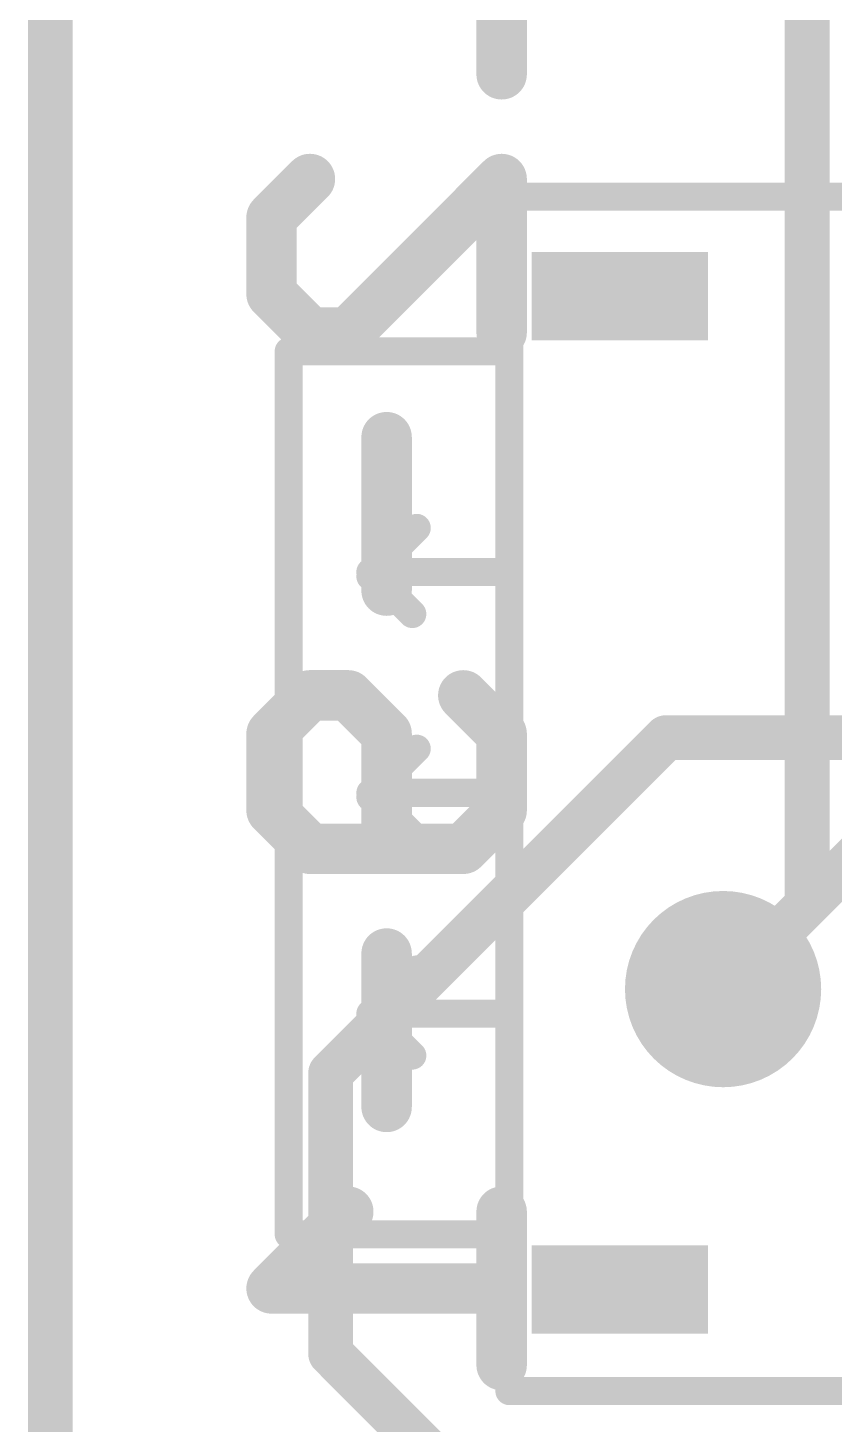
# Model space of a CAD drawing. Extents: x -0.1 to 26.8, y -10.2 to 23.
# Drawn here: x -0.1 to 3.55, y 8.57 to 14.89 of the extents above; entities that cross this region are included whole.
import ezdxf

# ---------------------------------------------------------------- set-up
doc = ezdxf.new("R2010")
doc.units = 0
for name, color, linetype in [('1', 12, 'CONTINUOUS'), ('16', 132, 'CONTINUOUS'), ('18', 110, 'CONTINUOUS'), ('20', 53, 'CONTINUOUS'), ('51', 53, 'CONTINUOUS')]:
    doc.layers.add(name, color=color, linetype=linetype)

# ---------------------------------------------------------------- blocks, each defined once
blk = doc.blocks.new('RECT')
blk.add_solid([(-0.5, -0.5), (0.5, -0.5), (-0.5, 0.5), (0.5, 0.5)])
blk = doc.blocks.new('ROUNDV')
at = {"const_width": 0.5}
blk.add_lwpolyline([(0, -0.25, 1), (0, 0.25, 1), (0, -0.25)], format="xyb", dxfattribs=at)

msp = doc.modelspace()

# ---------------------------------------------------------------- linework, layer by layer
at = {"layer": '1', "const_width": 0.2032}
for points in [[(0, 22.86), (0, 0)], [(1.27, 10.16), (2.79, 11.68)], [(2.79, 11.68), (5.08, 11.68)], [(3.048, 10.541), (3.687, 11.18)], [(1.27, 8.89), (1.27, 10.16)], [(1.27, 8.89), (5.08, 5.08)]]:
    msp.add_lwpolyline(points, dxfattribs=at)
at = {"layer": '1', "const_width": 0.1016}
for points in [[(2.79, 11.7308, 1), (2.79, 11.6292)], [(2.8259, 11.6441, 1), (2.7541, 11.7159)], [(3.0121, 10.5769, 1), (3.0839, 10.5051)], [(1.3208, 10.16, 1), (1.2192, 10.16)], [(1.2341, 10.1959, 1), (1.3059, 10.1241)], [(1.3059, 8.9259, 1), (1.2341, 8.8541)], [(1.2192, 8.89, 1), (1.3208, 8.89)]]:
    msp.add_lwpolyline(points, format="xyb", dxfattribs=at)
at = {"layer": '16'}
for points, const_width in [([(0, 22.86), (0, 0)], 0.2032), ([(3.429, 10.922), (3.429, 15.875)], 0.2032), ([(2.0447, 15.3797), (2.0447, 14.6848)], 0.2286), ([(1.0024, 14.0366), (1.1761, 14.2103)], 0.2286), ([(2.0447, 14.2103), (1.3498, 13.5154)], 0.2286), ([(2.0447, 13.5154), (2.0447, 14.2103)], 0.2286), ([(1.0024, 13.6892), (1.0024, 14.0366)], 0.2286), ([(1.1761, 13.5154), (1.0024, 13.6892)], 0.2286), ([(1.3498, 13.5154), (1.1761, 13.5154)], 0.2286), ([(1.5236, 13.0409), (1.5236, 12.346)], 0.2286), ([(1.0024, 11.6978), (1.1761, 11.8715)], 0.2286), ([(1.1761, 11.8715), (1.3498, 11.8715)], 0.2286), ([(1.3498, 11.8715), (1.5236, 11.6978)], 0.2286), ([(1.871, 11.8715), (2.0447, 11.6978)], 0.2286), ([(1.0024, 11.3504), (1.0024, 11.6978)], 0.2286), ([(1.5236, 11.6978), (1.5236, 11.1767)], 0.2286), ([(2.0447, 11.6978), (2.0447, 11.3504)], 0.2286), ([(1.1761, 11.1767), (1.0024, 11.3504)], 0.2286), ([(2.0447, 11.3504), (1.871, 11.1767)], 0.2286), ([(1.871, 11.1767), (1.1761, 11.1767)], 0.2286), ([(3.048, 10.541), (3.429, 10.922)], 0.2032), ([(1.5236, 10.7021), (1.5236, 10.0073)], 0.2286), ([(1.3498, 9.5327), (1.0024, 9.1853)], 0.2286), ([(2.0447, 9.5327), (2.0447, 8.8379)], 0.2286), ([(1.0024, 9.1853), (2.0447, 9.1853)], 0.2286)]:
    msp.add_lwpolyline(points, dxfattribs=dict(at, const_width=const_width))
for points, const_width in [([(1.9876, 14.6848, 1), (2.1019, 14.6848)], 0.1143), ([(1.2165, 14.1699, 1), (1.1357, 14.2507)], 0.1143), ([(2.1019, 14.2103, 1), (1.9876, 14.2103)], 0.1143), ([(2.0851, 14.1699, 1), (2.0043, 14.2507)], 0.1143), ([(1.0596, 14.0366, 1), (0.9453, 14.0366)], 0.1143), ([(0.962, 14.077, 1), (1.0428, 13.9962)], 0.1143), ([(1.0428, 13.7296, 1), (0.962, 13.6487)], 0.1143), ([(0.9453, 13.6892, 1), (1.0596, 13.6892)], 0.1143), ([(1.1761, 13.5726, 1), (1.1761, 13.4583)], 0.1143), ([(1.1357, 13.475, 1), (1.2165, 13.5559)], 0.1143), ([(1.3094, 13.5559, 1), (1.3903, 13.475)], 0.1143), ([(1.3498, 13.4583, 1), (1.3498, 13.5726)], 0.1143), ([(1.9876, 13.5154, 1), (2.1019, 13.5154)], 0.1143), ([(1.5807, 13.0409, 1), (1.4664, 13.0409)], 0.1143), ([(1.4664, 12.346, 1), (1.5807, 12.346)], 0.1143), ([(1.1761, 11.9287, 1), (1.1761, 11.8144)], 0.1143), ([(1.2165, 11.8311, 1), (1.1357, 11.9119)], 0.1143), ([(1.3903, 11.9119, 1), (1.3094, 11.8311)], 0.1143), ([(1.3498, 11.8144, 1), (1.3498, 11.9287)], 0.1143), ([(1.9114, 11.9119, 1), (1.8306, 11.8311)], 0.1143), ([(1.0596, 11.6978, 1), (0.9453, 11.6978)], 0.1143), ([(0.962, 11.7382, 1), (1.0428, 11.6574)], 0.1143), ([(1.5807, 11.6978, 1), (1.4664, 11.6978)], 0.1143), ([(1.4831, 11.6574, 1), (1.564, 11.7382)], 0.1143), ([(2.1019, 11.6978, 1), (1.9876, 11.6978)], 0.1143), ([(2.0043, 11.6574, 1), (2.0851, 11.7382)], 0.1143), ([(1.0428, 11.3908, 1), (0.962, 11.31)], 0.1143), ([(2.0851, 11.31, 1), (2.0043, 11.3908)], 0.1143), ([(0.9453, 11.3504, 1), (1.0596, 11.3504)], 0.1143), ([(1.9876, 11.3504, 1), (2.1019, 11.3504)], 0.1143), ([(1.1761, 11.2338, 1), (1.1761, 11.1195)], 0.1143), ([(1.1357, 11.1362, 1), (1.2165, 11.2171)], 0.1143), ([(1.8306, 11.2171, 1), (1.9114, 11.1362)], 0.1143), ([(1.871, 11.1195, 1), (1.871, 11.2338)], 0.1143), ([(1.4664, 11.1767, 1), (1.5807, 11.1767)], 0.1143), ([(3.4649, 10.8861, 1), (3.3931, 10.9579)], 0.1016), ([(3.3782, 10.922, 1), (3.4798, 10.922)], 0.1016), ([(1.5807, 10.7021, 1), (1.4664, 10.7021)], 0.1143), ([(3.0121, 10.5769, 1), (3.0839, 10.5051)], 0.1016), ([(1.4664, 10.0073, 1), (1.5807, 10.0073)], 0.1143), ([(1.3903, 9.4923, 1), (1.3094, 9.5731)], 0.1143), ([(2.1019, 9.5327, 1), (1.9876, 9.5327)], 0.1143), ([(1.0024, 9.2424, 1), (1.0024, 9.1281)], 0.1143), ([(2.0447, 9.1281, 1), (2.0447, 9.2424)], 0.1143), ([(0.962, 9.2257, 1), (1.0428, 9.1449)], 0.1143), ([(1.9876, 8.8379, 1), (2.1019, 8.8379)], 0.1143)]:
    msp.add_lwpolyline(points, format="xyb", dxfattribs=dict(at, const_width=const_width))
at = {"layer": '20', "const_width": 0.2032}
msp.add_lwpolyline([(0, 22.86), (0, 0)], dxfattribs=at)
at = {"layer": '51', "const_width": 0.0635}
for points in [[(2.1118, 14.12, 1), (2.0482, 14.12)], [(2.08, 14.1618, 1), (2.08, 14.0983)], [(1.08, 13.4618, 1), (1.08, 13.3983)], [(1.1118, 13.43, 1), (1.0483, 13.43)], [(2.1118, 13.43, 1), (2.0482, 13.43)], [(2.08, 13.3983, 1), (2.08, 13.4618)], [(2.0482, 13.43, 1), (2.1118, 13.43)], [(1.6825, 12.6075, 1), (1.6375, 12.6525)], [(1.45, 12.4618, 1), (1.45, 12.3982)], [(1.45, 12.4418, 1), (1.45, 12.3782)], [(1.46, 12.4618, 1), (1.46, 12.3982)], [(1.4375, 12.4525, 1), (1.4825, 12.4075)], [(1.4925, 12.4325, 1), (1.4475, 12.3875)], [(1.46, 12.3982, 1), (1.46, 12.4618)], [(1.47, 12.3782, 1), (1.47, 12.4418)], [(2.1118, 12.43, 1), (2.0482, 12.43)], [(2.0482, 12.43, 1), (2.1118, 12.43)], [(2.08, 12.3982, 1), (2.08, 12.4618)], [(1.6175, 12.2175, 1), (1.6625, 12.2625)], [(1.6825, 11.6075, 1), (1.6375, 11.6525)], [(1.45, 11.4618, 1), (1.45, 11.3982)], [(1.45, 11.4418, 1), (1.45, 11.3782)], [(1.46, 11.4618, 1), (1.46, 11.3982)], [(1.4375, 11.4525, 1), (1.4825, 11.4075)], [(1.4925, 11.4325, 1), (1.4475, 11.3875)], [(1.46, 11.3982, 1), (1.46, 11.4618)], [(1.47, 11.3782, 1), (1.47, 11.4418)], [(2.08, 11.3982, 1), (2.08, 11.4618)], [(1.6175, 11.2175, 1), (1.6625, 11.2625)], [(1.6825, 10.6075, 1), (1.6375, 10.6525)], [(1.45, 10.4618, 1), (1.45, 10.3982)], [(1.45, 10.4418, 1), (1.45, 10.3782)], [(1.46, 10.4618, 1), (1.46, 10.3982)], [(1.4375, 10.4525, 1), (1.4825, 10.4075)], [(1.4925, 10.4325, 1), (1.4475, 10.3875)], [(1.46, 10.3982, 1), (1.46, 10.4618)], [(1.47, 10.3782, 1), (1.47, 10.4418)], [(2.08, 10.3982, 1), (2.08, 10.4618)], [(1.6175, 10.2175, 1), (1.6625, 10.2625)], [(1.08, 9.4618, 1), (1.08, 9.3982)], [(2.1118, 9.43, 1), (2.0482, 9.43)], [(2.08, 9.3982, 1), (2.08, 9.4618)], [(1.0483, 9.43, 1), (1.1118, 9.43)], [(2.0482, 9.43, 1), (2.1118, 9.43)], [(2.0482, 8.72, 1), (2.1118, 8.72)], [(2.08, 8.7518, 1), (2.08, 8.6883)]]:
    msp.add_lwpolyline(points, format="xyb", dxfattribs=at)
at = {"layer": '51', "const_width": 0.127}
for points in [[(2.08, 14.13), (5.08, 14.13)], [(2.08, 13.43), (2.08, 14.12)], [(2.08, 13.43), (1.08, 13.43)], [(1.08, 13.43), (1.08, 9.43)], [(2.08, 12.43), (2.08, 13.43)], [(1.46, 12.43), (1.66, 12.63)], [(1.45, 12.43), (1.46, 12.43)], [(1.45, 12.41), (1.47, 12.41)], [(2.08, 12.43), (1.46, 12.43)], [(1.47, 12.41), (1.64, 12.24)], [(2.08, 9.43), (2.08, 12.43)], [(1.46, 11.43), (1.66, 11.63)], [(1.45, 11.43), (1.46, 11.43)], [(1.45, 11.41), (1.47, 11.41)], [(2.08, 11.43), (1.46, 11.43)], [(1.47, 11.41), (1.64, 11.24)], [(1.46, 10.43), (1.66, 10.63)], [(1.45, 10.43), (1.46, 10.43)], [(1.45, 10.41), (1.47, 10.41)], [(2.08, 10.43), (1.46, 10.43)], [(1.47, 10.41), (1.64, 10.24)], [(1.08, 9.43), (2.08, 9.43)], [(2.08, 8.72), (2.08, 9.43)], [(5.08, 8.72), (2.08, 8.72)]]:
    msp.add_lwpolyline(points, dxfattribs=at)

# ---------------------------------------------------------------- block references
at = {"layer": '1', "xscale": 0.8, "yscale": 0.4}
for p in [(2.58, 13.68), (2.58, 9.18)]:
    msp.add_blockref('RECT', p, dxfattribs=at)
at = {"layer": '18', "xscale": 0.889, "yscale": 0.889}
msp.add_blockref('ROUNDV', (3.048, 10.541), dxfattribs=at)
msp.add_blockref('ROUNDV', (3.048, 10.541), dxfattribs=at)

doc.saveas('drawing.dxf')
